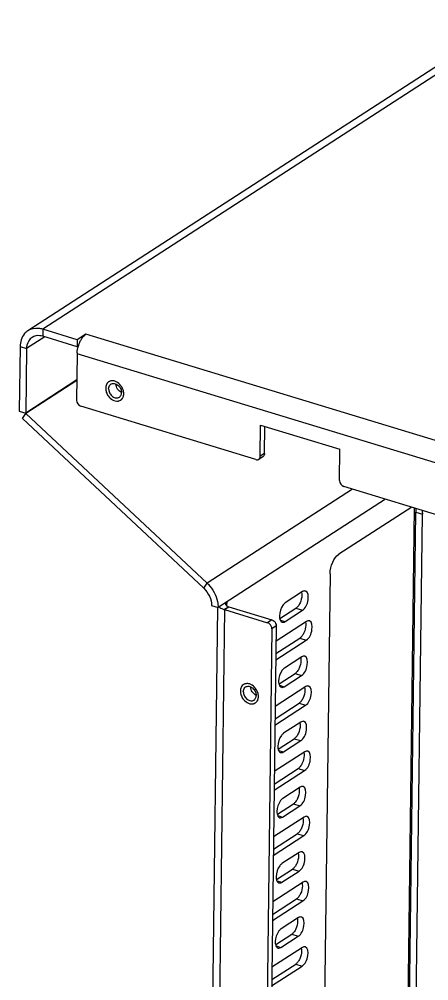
# Model space of a CAD drawing. Header units: millimetres. Extents: x -177 to 18421, y -5017 to 3255.
# Drawn here: x 4735.3 to 4755.03, y 730.95 to 777.3 of the extents above; entities that cross this region are included whole.
import ezdxf

# ---------------------------------------------------------------- set-up
doc = ezdxf.new("R2010")
doc.units = ezdxf.units.MM
doc.header["$LTSCALE"] = 46.255
doc.layers.get('0').update_dxf_attribs({"linetype": 'CONTINUOUS'})
doc.layers.add('02___PRT_ALL_AXES', color=7, linetype='CONTINUOUS')

msp = doc.modelspace()

# ---------------------------------------------------------------- linework, layer by layer
at = {"color": 3, "linetype": 'Continuous'}
for p, q in [((4759.508, 777.298), (4736.434, 762.354)), ((4758.786, 777.222), (4735.712, 762.278)), ((4738.096, 761.847), (4736.434, 762.354)), ((4738.513, 762.117), (4738.096, 761.847)), ((4828.604, 734.656), (4738.513, 762.117)), ((4735.338, 761.516), (4735.298, 758.411)), ((4738.087, 761.174), (4738.058, 758.929)), ((4828.178, 733.712), (4738.087, 761.174)), ((4746.699, 756.07), (4738.263, 758.641)), ((4735.45, 758.049), (4744.19, 749.869)), ((4746.91, 756.231), (4746.929, 757.735)), ((4746.929, 757.735), (4750.752, 756.57)), ((4750.733, 755.066), (4750.752, 756.57)), ((4815.265, 735.17), (4750.938, 754.778)), ((4754.027, 729.021), (4754.344, 753.74)), ((4754.101, 729.413), (4754.41, 753.543)), ((4744.853, 748.938), (4744.272, 703.609)), ((4745.188, 748.843), (4744.605, 703.329)), ((4745.188, 748.843), (4747.266, 748.209)), ((4747.86, 748.407), (4748.63, 748.905)), ((4747.471, 747.922), (4746.893, 702.857)), ((4747.662, 746.72), (4748.818, 747.469)), ((4747.82, 745.264), (4748.589, 745.763)), ((4747.622, 743.578), (4748.778, 744.326)), ((4747.779, 742.122), (4748.549, 742.62)), ((4747.582, 740.435), (4748.737, 741.184)), ((4747.739, 738.979), (4748.509, 739.478)), ((4747.541, 737.293), (4748.697, 738.041)), ((4747.699, 735.837), (4748.469, 736.335)), ((4747.501, 734.15), (4748.657, 734.899)), ((4747.659, 732.694), (4748.428, 733.193)), ((4747.461, 731.008), (4748.617, 731.756))]:
    msp.add_line(p, q, dxfattribs=at)
at = {"color": 7, "linetype": 'Continuous'}
for p, q in [((4736.525, 761.988), (4735.65, 761.421)), ((4736.434, 762.354), (4736.429, 762.017)), ((4738.092, 761.511), (4736.429, 762.017)), ((4735.338, 761.516), (4735.65, 761.421)), ((4738.096, 761.847), (4738.092, 761.511)), ((4738.151, 761.549), (4738.092, 761.511)), ((4735.65, 761.421), (4735.61, 758.316)), ((4738.071, 759.91), (4735.61, 758.316)), ((4738.071, 759.887), (4735.61, 758.293)), ((4735.298, 758.411), (4735.61, 758.316)), ((4735.45, 758.049), (4735.61, 758.293)), ((4735.61, 758.293), (4744.349, 750.113)), ((4747.118, 756.366), (4747.135, 757.672)), ((4747.046, 756.22), (4746.838, 756.085)), ((4747.118, 756.366), (4746.91, 756.231)), ((4751.355, 754.651), (4744.349, 750.113)), ((4752.948, 754.165), (4744.876, 748.938)), ((4754.206, 753.782), (4750.699, 751.51)), ((4754.41, 753.543), (4754.721, 753.448)), ((4754.412, 729.318), (4754.721, 753.448)), ((4750.273, 750.567), (4749.964, 726.437)), ((4744.19, 749.869), (4744.349, 750.113)), ((4748.953, 749.708), (4748.119, 749.168)), ((4744.565, 749.033), (4744.876, 748.938)), ((4745.153, 748.854), (4745.379, 748.983)), ((4745.188, 748.843), (4745.397, 748.978)), ((4745.293, 749.208), (4745.291, 749.033)), ((4745.379, 748.983), (4745.397, 748.978)), ((4745.397, 748.978), (4747.474, 748.344)), ((4748.107, 748.27), (4748.941, 748.81)), ((4748.63, 748.905), (4748.941, 748.81)), ((4747.679, 748.057), (4747.102, 702.992)), ((4747.474, 748.344), (4747.266, 748.209)), ((4747.679, 748.057), (4747.471, 747.922)), ((4749.141, 748.272), (4747.67, 747.319)), ((4747.876, 748.34), (4748.107, 748.27)), ((4747.658, 746.421), (4749.13, 747.374)), ((4748.818, 747.469), (4749.13, 747.374)), ((4748.913, 746.565), (4748.078, 746.025)), ((4748.589, 745.763), (4748.901, 745.668)), ((4748.067, 745.127), (4748.901, 745.668)), ((4749.101, 745.129), (4747.629, 744.176)), ((4747.836, 745.198), (4748.067, 745.127)), ((4748.778, 744.326), (4749.089, 744.231)), ((4747.618, 743.278), (4749.089, 744.231)), ((4748.872, 743.423), (4748.038, 742.883)), ((4748.027, 741.985), (4748.861, 742.525)), ((4748.549, 742.62), (4748.861, 742.525)), ((4747.796, 742.055), (4748.027, 741.985)), ((4749.061, 741.987), (4747.589, 741.034)), ((4747.578, 740.136), (4749.049, 741.089)), ((4748.737, 741.184), (4749.049, 741.089)), ((4748.832, 740.28), (4747.998, 739.74)), ((4747.986, 738.842), (4748.82, 739.383)), ((4748.509, 739.478), (4748.82, 739.383)), ((4749.02, 738.844), (4747.549, 737.891)), ((4747.755, 738.913), (4747.986, 738.842)), ((4747.537, 736.993), (4749.009, 737.946)), ((4748.697, 738.041), (4749.009, 737.946)), ((4748.792, 737.138), (4747.958, 736.598)), ((4747.946, 735.7), (4748.78, 736.24)), ((4748.469, 736.335), (4748.78, 736.24)), ((4748.98, 735.702), (4747.509, 734.749)), ((4747.715, 735.77), (4747.946, 735.7)), ((4747.497, 733.851), (4748.969, 734.804)), ((4748.657, 734.899), (4748.969, 734.804)), ((4748.751, 733.995), (4747.917, 733.455)), ((4747.906, 732.557), (4748.74, 733.098)), ((4748.428, 733.193), (4748.74, 733.098)), ((4748.94, 732.559), (4747.468, 731.606)), ((4747.675, 732.628), (4747.906, 732.557)), ((4747.457, 730.708), (4748.928, 731.661)), ((4748.617, 731.756), (4748.928, 731.661))]:
    msp.add_line(p, q, dxfattribs=at)
at = {"color": 3, "linetype": 'Continuous'}
for points in [[(4738.088, 761.213), (4738.088, 761.193), (4738.087, 761.174)], [(4745.153, 748.854), (4745.17, 748.848), (4745.188, 748.843)]]:
    msp.add_lwpolyline(points, dxfattribs=at)
for centre, radius, start, end in [((4739.575, 761.119), 1.49, 162.337, 163.2108), ((4745.158, 749.225), 0.338, 225.5025, 227.7625), ((4745.451, 749.724), 0.919, 247.5081, 251.1053)]:
    msp.add_arc(centre, radius, start, end, dxfattribs=at)
at = {"color": 7, "linetype": 'Continuous'}
msp.add_arc((4743.238, 748.926), 1.626, 43.8273, 46.8807, dxfattribs=at)
at = {"color": 3, "linetype": 'Continuous'}
for points, knots in [([(4736.434, 762.354), (4736.37, 762.373), (4736.13, 762.426), (4735.863, 762.375), (4735.712, 762.278)], [0, 0, 0, 0, 0.270244, 1, 1, 1, 1]), ([(4735.712, 762.278), (4735.654, 762.24), (4735.432, 762.048), (4735.341, 761.737), (4735.338, 761.516)], [0, 0, 0, 0, 0.23689, 1, 1, 1, 1])]:
    msp.add_open_spline(points, degree=3, knots=knots, dxfattribs=at)
at = {"color": 7, "linetype": 'Continuous'}
for points, knots in [([(4735.916, 761.963), (4735.791, 761.882), (4735.671, 761.682), (4735.651, 761.478), (4735.65, 761.421)], [0, 0, 0, 0, 0.724998, 1, 1, 1, 1]), ([(4736.429, 762.017), (4736.384, 762.031), (4736.213, 762.068), (4736.023, 762.033), (4735.916, 761.963)], [0, 0, 0, 0, 0.26998, 1, 1, 1, 1]), ([(4740.229, 759.304), (4740.152, 759.339), (4740.021, 759.46), (4739.964, 759.63), (4739.963, 759.715)], [0, 0, 0, 0, 0.500026, 1, 1, 1, 1]), ([(4750.273, 750.567), (4750.276, 750.757), (4750.362, 751.104), (4750.562, 751.422), (4750.699, 751.51)], [0, 0, 0, 0, 0.538178, 1, 1, 1, 1]), ([(4744.411, 750.052), (4744.626, 749.828), (4744.835, 749.444), (4744.878, 749.036), (4744.876, 748.938)], [0, 0, 0, 0, 0.760078, 1, 1, 1, 1]), ([(4748.941, 748.81), (4749.102, 748.914), (4749.244, 749.221), (4749.233, 749.695), (4749.093, 749.737)], [0, 0, 0, 0, 0.566412, 1, 1, 1, 1]), ([(4745.23, 749.118), (4745.23, 749.106), (4745.236, 749.079), (4745.253, 749.058), (4745.263, 749.049)], [0, 0, 0, 0, 0.462169, 1, 1, 1, 1]), ([(4745.263, 749.049), (4745.267, 749.045), (4745.274, 749.038), (4745.282, 749.032), (4745.286, 749.029)], [0, 0, 0, 0, 0.485071, 1, 1, 1, 1]), ([(4745.286, 749.029), (4745.3, 749.02), (4745.33, 749.002), (4745.362, 748.989), (4745.379, 748.983)], [0, 0, 0, 0, 0.469301, 1, 1, 1, 1]), ([(4748.119, 749.168), (4748.077, 749.141), (4747.913, 748.968), (4747.837, 748.724), (4747.835, 748.539)], [0, 0, 0, 0, 0.211066, 1, 1, 1, 1]), ([(4747.835, 748.539), (4747.835, 748.502), (4747.839, 748.395), (4747.895, 748.262), (4747.967, 748.241)], [0, 0, 0, 0, 0.326495, 1, 1, 1, 1]), ([(4747.967, 748.241), (4747.973, 748.239), (4747.984, 748.236), (4747.996, 748.235), (4748.001, 748.235)], [0, 0, 0, 0, 0.496206, 1, 1, 1, 1]), ([(4749.13, 747.374), (4749.29, 747.478), (4749.433, 747.784), (4749.421, 748.259), (4749.281, 748.301)], [0, 0, 0, 0, 0.566412, 1, 1, 1, 1]), ([(4748.901, 745.668), (4749.062, 745.772), (4749.204, 746.078), (4749.192, 746.552), (4749.052, 746.595)], [0, 0, 0, 0, 0.566412, 1, 1, 1, 1]), ([(4748.078, 746.025), (4748.037, 745.998), (4747.873, 745.825), (4747.797, 745.581), (4747.795, 745.396)], [0, 0, 0, 0, 0.211066, 1, 1, 1, 1]), ([(4747.795, 745.396), (4747.794, 745.36), (4747.799, 745.252), (4747.855, 745.12), (4747.927, 745.098)], [0, 0, 0, 0, 0.326495, 1, 1, 1, 1]), ([(4746.717, 744.707), (4746.64, 744.742), (4746.508, 744.864), (4746.451, 745.033), (4746.451, 745.118)], [0, 0, 0, 0, 0.500026, 1, 1, 1, 1]), ([(4747.927, 745.098), (4747.933, 745.096), (4747.944, 745.094), (4747.955, 745.093), (4747.961, 745.093)], [0, 0, 0, 0, 0.496206, 1, 1, 1, 1]), ([(4749.089, 744.231), (4749.25, 744.335), (4749.392, 744.642), (4749.381, 745.116), (4749.241, 745.159)], [0, 0, 0, 0, 0.566412, 1, 1, 1, 1]), ([(4748.861, 742.525), (4749.021, 742.629), (4749.164, 742.936), (4749.152, 743.41), (4749.012, 743.452)], [0, 0, 0, 0, 0.566412, 1, 1, 1, 1]), ([(4748.038, 742.883), (4747.997, 742.856), (4747.833, 742.683), (4747.757, 742.439), (4747.754, 742.254)], [0, 0, 0, 0, 0.211066, 1, 1, 1, 1]), ([(4747.754, 742.254), (4747.754, 742.217), (4747.758, 742.11), (4747.815, 741.977), (4747.887, 741.956)], [0, 0, 0, 0, 0.326495, 1, 1, 1, 1]), ([(4749.049, 741.089), (4749.21, 741.193), (4749.352, 741.499), (4749.341, 741.974), (4749.2, 742.016)], [0, 0, 0, 0, 0.566412, 1, 1, 1, 1]), ([(4747.887, 741.956), (4747.892, 741.954), (4747.904, 741.951), (4747.915, 741.95), (4747.921, 741.95)], [0, 0, 0, 0, 0.496206, 1, 1, 1, 1]), ([(4748.82, 739.383), (4748.981, 739.487), (4749.123, 739.793), (4749.112, 740.267), (4748.972, 740.31)], [0, 0, 0, 0, 0.566412, 1, 1, 1, 1]), ([(4747.998, 739.74), (4747.956, 739.713), (4747.792, 739.54), (4747.717, 739.296), (4747.714, 739.111)], [0, 0, 0, 0, 0.211066, 1, 1, 1, 1]), ([(4747.714, 739.111), (4747.714, 739.075), (4747.718, 738.967), (4747.774, 738.835), (4747.847, 738.813)], [0, 0, 0, 0, 0.326495, 1, 1, 1, 1]), ([(4747.847, 738.813), (4747.852, 738.811), (4747.863, 738.809), (4747.875, 738.808), (4747.881, 738.808)], [0, 0, 0, 0, 0.496206, 1, 1, 1, 1]), ([(4749.009, 737.946), (4749.169, 738.05), (4749.312, 738.357), (4749.3, 738.831), (4749.16, 738.874)], [0, 0, 0, 0, 0.566412, 1, 1, 1, 1]), ([(4748.78, 736.24), (4748.941, 736.344), (4749.083, 736.651), (4749.072, 737.125), (4748.932, 737.167)], [0, 0, 0, 0, 0.566412, 1, 1, 1, 1]), ([(4747.958, 736.598), (4747.916, 736.571), (4747.752, 736.398), (4747.676, 736.154), (4747.674, 735.969)], [0, 0, 0, 0, 0.211066, 1, 1, 1, 1]), ([(4747.674, 735.969), (4747.673, 735.932), (4747.678, 735.825), (4747.734, 735.692), (4747.806, 735.671)], [0, 0, 0, 0, 0.326495, 1, 1, 1, 1]), ([(4747.806, 735.671), (4747.812, 735.669), (4747.823, 735.666), (4747.834, 735.665), (4747.84, 735.665)], [0, 0, 0, 0, 0.496206, 1, 1, 1, 1]), ([(4748.969, 734.804), (4749.129, 734.908), (4749.272, 735.214), (4749.26, 735.689), (4749.12, 735.731)], [0, 0, 0, 0, 0.566412, 1, 1, 1, 1]), ([(4748.74, 733.098), (4748.9, 733.202), (4749.043, 733.508), (4749.031, 733.982), (4748.891, 734.025)], [0, 0, 0, 0, 0.566412, 1, 1, 1, 1]), ([(4747.917, 733.455), (4747.876, 733.428), (4747.712, 733.255), (4747.636, 733.011), (4747.634, 732.826)], [0, 0, 0, 0, 0.211066, 1, 1, 1, 1]), ([(4747.634, 732.826), (4747.633, 732.79), (4747.637, 732.682), (4747.694, 732.55), (4747.766, 732.528)], [0, 0, 0, 0, 0.326495, 1, 1, 1, 1]), ([(4747.766, 732.528), (4747.772, 732.526), (4747.783, 732.524), (4747.794, 732.523), (4747.8, 732.523)], [0, 0, 0, 0, 0.496206, 1, 1, 1, 1]), ([(4748.928, 731.661), (4749.089, 731.765), (4749.231, 732.072), (4749.22, 732.546), (4749.08, 732.589)], [0, 0, 0, 0, 0.566412, 1, 1, 1, 1])]:
    msp.add_open_spline(points, degree=3, knots=knots, dxfattribs=at)
at = {"color": 3, "linetype": 'Continuous'}
for points in [[(4738.309, 761.902), (4738.364, 761.984), (4738.43, 762.064), (4738.513, 762.117)], [(4738.088, 761.213), (4738.094, 761.327), (4738.115, 761.441), (4738.148, 761.55)], [(4738.155, 761.571), (4738.178, 761.645), (4738.208, 761.717), (4738.242, 761.785)], [(4738.242, 761.785), (4738.263, 761.825), (4738.285, 761.864), (4738.309, 761.902)], [(4738.058, 758.929), (4738.057, 758.811), (4738.151, 758.676), (4738.263, 758.641)], [(4746.699, 756.07), (4746.743, 756.056), (4746.799, 756.059), (4746.838, 756.085)], [(4746.838, 756.085), (4746.883, 756.114), (4746.909, 756.177), (4746.91, 756.231)], [(4750.733, 755.066), (4750.731, 754.948), (4750.825, 754.812), (4750.938, 754.778)], [(4754.393, 753.732), (4754.406, 753.67), (4754.411, 753.606), (4754.41, 753.543)], [(4744.19, 749.869), (4744.413, 749.66), (4744.569, 749.338), (4744.565, 749.033)], [(4748.913, 749.534), (4748.912, 749.407), (4748.88, 749.279), (4748.828, 749.164)], [(4748.899, 749.674), (4748.91, 749.629), (4748.914, 749.581), (4748.913, 749.534)], [(4744.931, 748.975), (4744.979, 748.931), (4745.039, 748.899), (4745.099, 748.874)], [(4748.736, 749.008), (4748.706, 748.969), (4748.671, 748.932), (4748.63, 748.905)], [(4748.828, 749.164), (4748.803, 749.109), (4748.773, 749.056), (4748.736, 749.008)], [(4747.361, 748.155), (4747.334, 748.179), (4747.301, 748.199), (4747.266, 748.209)], [(4747.444, 748.042), (4747.425, 748.085), (4747.396, 748.124), (4747.361, 748.155)], [(4747.471, 747.922), (4747.471, 747.963), (4747.461, 748.005), (4747.444, 748.042)], [(4749.102, 748.098), (4749.1, 747.971), (4749.068, 747.843), (4749.016, 747.728)], [(4749.087, 748.238), (4749.099, 748.193), (4749.102, 748.145), (4749.102, 748.098)], [(4748.925, 747.572), (4748.895, 747.533), (4748.859, 747.496), (4748.818, 747.469)], [(4749.016, 747.728), (4748.991, 747.673), (4748.961, 747.62), (4748.925, 747.572)], [(4748.873, 746.392), (4748.871, 746.265), (4748.84, 746.137), (4748.788, 746.021)], [(4748.859, 746.532), (4748.87, 746.486), (4748.874, 746.439), (4748.873, 746.392)], [(4748.696, 745.866), (4748.666, 745.826), (4748.631, 745.789), (4748.589, 745.763)], [(4748.788, 746.021), (4748.763, 745.967), (4748.733, 745.913), (4748.696, 745.866)], [(4749.061, 744.955), (4749.06, 744.829), (4749.028, 744.701), (4748.976, 744.585)], [(4749.047, 745.096), (4749.058, 745.05), (4749.062, 745.002), (4749.061, 744.955)], [(4748.885, 744.429), (4748.854, 744.39), (4748.819, 744.353), (4748.778, 744.326)], [(4748.976, 744.585), (4748.951, 744.53), (4748.921, 744.477), (4748.885, 744.429)], [(4748.833, 743.249), (4748.831, 743.122), (4748.799, 742.994), (4748.747, 742.879)], [(4748.819, 743.389), (4748.83, 743.344), (4748.833, 743.296), (4748.833, 743.249)], [(4748.656, 742.723), (4748.626, 742.684), (4748.591, 742.647), (4748.549, 742.62)], [(4748.747, 742.879), (4748.723, 742.824), (4748.693, 742.771), (4748.656, 742.723)], [(4749.021, 741.813), (4749.02, 741.686), (4748.988, 741.558), (4748.936, 741.443)], [(4749.007, 741.953), (4749.018, 741.908), (4749.022, 741.86), (4749.021, 741.813)], [(4748.844, 741.287), (4748.814, 741.248), (4748.779, 741.211), (4748.737, 741.184)], [(4748.936, 741.443), (4748.911, 741.388), (4748.881, 741.335), (4748.844, 741.287)], [(4748.778, 740.247), (4748.789, 740.201), (4748.793, 740.154), (4748.793, 740.107)], [(4748.707, 739.736), (4748.682, 739.682), (4748.652, 739.628), (4748.616, 739.581)], [(4748.793, 740.107), (4748.791, 739.98), (4748.759, 739.852), (4748.707, 739.736)], [(4748.616, 739.581), (4748.586, 739.541), (4748.55, 739.504), (4748.509, 739.478)], [(4748.967, 738.811), (4748.978, 738.765), (4748.982, 738.717), (4748.981, 738.67)], [(4748.895, 738.3), (4748.871, 738.245), (4748.841, 738.192), (4748.804, 738.144)], [(4748.981, 738.67), (4748.979, 738.544), (4748.948, 738.416), (4748.895, 738.3)], [(4748.804, 738.144), (4748.774, 738.105), (4748.739, 738.068), (4748.697, 738.041)], [(4748.752, 736.964), (4748.751, 736.837), (4748.719, 736.709), (4748.667, 736.594)], [(4748.738, 737.104), (4748.749, 737.059), (4748.753, 737.011), (4748.752, 736.964)], [(4748.667, 736.594), (4748.642, 736.539), (4748.612, 736.486), (4748.575, 736.438)], [(4748.575, 736.438), (4748.545, 736.399), (4748.51, 736.362), (4748.469, 736.335)], [(4748.941, 735.528), (4748.939, 735.401), (4748.907, 735.273), (4748.855, 735.158)], [(4748.926, 735.668), (4748.938, 735.623), (4748.941, 735.575), (4748.941, 735.528)], [(4748.855, 735.158), (4748.83, 735.103), (4748.8, 735.05), (4748.764, 735.002)], [(4748.764, 735.002), (4748.734, 734.963), (4748.698, 734.926), (4748.657, 734.899)], [(4748.712, 733.822), (4748.71, 733.695), (4748.679, 733.567), (4748.627, 733.451)], [(4748.698, 733.962), (4748.709, 733.916), (4748.713, 733.869), (4748.712, 733.822)], [(4748.535, 733.296), (4748.505, 733.256), (4748.47, 733.219), (4748.428, 733.193)], [(4748.627, 733.451), (4748.602, 733.397), (4748.572, 733.343), (4748.535, 733.296)], [(4748.9, 732.385), (4748.899, 732.259), (4748.867, 732.131), (4748.815, 732.015)], [(4748.886, 732.526), (4748.897, 732.48), (4748.901, 732.432), (4748.9, 732.385)], [(4748.723, 731.859), (4748.693, 731.82), (4748.658, 731.783), (4748.617, 731.756)], [(4748.815, 732.015), (4748.79, 731.96), (4748.76, 731.907), (4748.723, 731.859)]]:
    msp.add_open_spline(points, degree=3, dxfattribs=at)
at = {"color": 7, "linetype": 'Continuous'}
for points in [[(4747.118, 756.366), (4747.117, 756.312), (4747.092, 756.249), (4747.046, 756.22)], [(4754.705, 753.637), (4754.718, 753.575), (4754.722, 753.511), (4754.721, 753.448)], [(4749.093, 749.737), (4749.047, 749.751), (4748.993, 749.734), (4748.953, 749.708)], [(4745.293, 749.208), (4745.263, 749.188), (4745.231, 749.155), (4745.23, 749.118)], [(4747.474, 748.344), (4747.552, 748.321), (4747.62, 748.252), (4747.653, 748.177)], [(4747.653, 748.177), (4747.67, 748.14), (4747.68, 748.098), (4747.679, 748.057)], [(4748.001, 748.235), (4748.038, 748.234), (4748.076, 748.25), (4748.107, 748.27)], [(4749.281, 748.301), (4749.235, 748.315), (4749.181, 748.298), (4749.141, 748.272)], [(4749.052, 746.595), (4749.007, 746.609), (4748.952, 746.591), (4748.913, 746.565)], [(4747.961, 745.093), (4747.998, 745.092), (4748.036, 745.107), (4748.067, 745.127)], [(4749.241, 745.159), (4749.195, 745.172), (4749.141, 745.155), (4749.101, 745.129)], [(4749.012, 743.452), (4748.967, 743.466), (4748.912, 743.449), (4748.872, 743.423)], [(4749.2, 742.016), (4749.155, 742.03), (4749.101, 742.013), (4749.061, 741.987)], [(4747.921, 741.95), (4747.958, 741.949), (4747.996, 741.965), (4748.027, 741.985)], [(4748.972, 740.31), (4748.926, 740.324), (4748.872, 740.306), (4748.832, 740.28)], [(4747.881, 738.808), (4747.918, 738.807), (4747.955, 738.822), (4747.986, 738.842)], [(4749.16, 738.874), (4749.115, 738.887), (4749.06, 738.87), (4749.02, 738.844)], [(4748.932, 737.167), (4748.886, 737.181), (4748.832, 737.164), (4748.792, 737.138)], [(4747.84, 735.665), (4747.877, 735.664), (4747.915, 735.68), (4747.946, 735.7)], [(4749.12, 735.731), (4749.074, 735.745), (4749.02, 735.728), (4748.98, 735.702)], [(4748.891, 734.025), (4748.846, 734.039), (4748.791, 734.021), (4748.751, 733.995)], [(4747.8, 732.523), (4747.837, 732.522), (4747.875, 732.537), (4747.906, 732.557)], [(4749.08, 732.589), (4749.034, 732.602), (4748.98, 732.585), (4748.94, 732.559)]]:
    msp.add_open_spline(points, degree=3, dxfattribs=at)
at = {"layer": '02___PRT_ALL_AXES', "color": 7, "linetype": 'Continuous'}
for p, q in [((4739.464, 759.515), (4739.48, 759.526)), ((4745.951, 744.918), (4745.968, 744.929))]:
    msp.add_line(p, q, dxfattribs=at)
at = {"layer": '02___PRT_ALL_AXES', "color": 3, "linetype": 'Continuous'}
for centre, radius, start, end in [((4739.813, 759.545), 0.344, 147.7324, 155.9293), ((4739.797, 759.555), 0.325, 142.1678, 147.7027), ((4739.774, 759.576), 0.293, 122.9468, 126.6975), ((4739.775, 759.574), 0.295, 118.9763, 122.9457), ((4739.776, 759.572), 0.299, 114.9561, 118.9753), ((4739.78, 759.563), 0.308, 103.0231, 114.9079), ((4739.784, 759.549), 0.323, 98.0679, 103.0684), ((4740.016, 759.214), 0.321, 278.0607, 284.3282), ((4740.026, 759.188), 0.293, 302.9462, 307.3869), ((4740.025, 759.189), 0.295, 307.3926, 310.736), ((4746.268, 744.966), 0.308, 103.0231, 114.9079), ((4746.271, 744.952), 0.323, 98.0679, 103.0684), ((4746.301, 744.948), 0.344, 147.7324, 155.9293), ((4746.261, 744.979), 0.293, 122.9468, 126.6975), ((4746.263, 744.978), 0.295, 118.9763, 122.9457), ((4746.264, 744.975), 0.299, 114.9561, 118.9753), ((4746.514, 744.591), 0.293, 302.9462, 307.3869), ((4746.513, 744.592), 0.294, 307.3919, 310.4069), ((4746.505, 744.6), 0.306, 310.4698, 322.2098), ((4746.493, 744.61), 0.322, 322.1445, 325.4657), ((4746.504, 744.617), 0.321, 278.0607, 284.3282)]:
    msp.add_arc(centre, radius, start, end, dxfattribs=at)
at = {"layer": '02___PRT_ALL_AXES', "color": 7, "linetype": 'Continuous'}
for centre, radius, start, end in [((4739.832, 759.528), 0.216, 132.8386, 135.7666), ((4739.83, 759.53), 0.212, 122.953, 132.8409), ((4740.006, 759.258), 0.213, 289.9917, 302.8719), ((4746.32, 744.931), 0.216, 132.8386, 135.7666), ((4746.317, 744.934), 0.212, 122.953, 132.8409), ((4746.494, 744.661), 0.213, 289.9917, 302.8719)]:
    msp.add_arc(centre, radius, start, end, dxfattribs=at)
at = {"layer": '02___PRT_ALL_AXES', "color": 3, "linetype": 'Continuous'}
for points in [[(4739.499, 759.685), (4739.475, 759.632), (4739.464, 759.573), (4739.464, 759.515)], [(4739.906, 759.853), (4739.852, 759.87), (4739.794, 759.876), (4739.738, 759.868)], [(4740.305, 759.439), (4740.245, 759.621), (4740.089, 759.797), (4739.906, 759.853)], [(4739.464, 759.515), (4739.463, 759.451), (4739.474, 759.386), (4739.494, 759.324)], [(4740.336, 759.249), (4740.337, 759.313), (4740.325, 759.378), (4740.305, 759.439)], [(4740.307, 759.093), (4740.326, 759.142), (4740.335, 759.196), (4740.336, 759.249)], [(4740.096, 758.902), (4740.127, 758.91), (4740.158, 758.924), (4740.186, 758.941)], [(4746.394, 745.257), (4746.34, 745.273), (4746.282, 745.28), (4746.226, 745.272)], [(4746.793, 744.843), (4746.733, 745.025), (4746.577, 745.201), (4746.394, 745.257)], [(4745.951, 744.918), (4745.95, 744.854), (4745.962, 744.789), (4745.982, 744.728)], [(4745.987, 745.089), (4745.963, 745.036), (4745.952, 744.976), (4745.951, 744.918)], [(4746.086, 745.215), (4746.056, 745.192), (4746.03, 745.164), (4746.01, 745.132)], [(4746.824, 744.652), (4746.825, 744.717), (4746.813, 744.782), (4746.793, 744.843)], [(4746.795, 744.497), (4746.814, 744.546), (4746.823, 744.6), (4746.824, 744.652)]]:
    msp.add_open_spline(points, degree=3, dxfattribs=at)
for points, knots in [([(4739.598, 759.811), (4739.588, 759.803), (4739.567, 759.786), (4739.549, 759.765), (4739.54, 759.754)], [0, 0, 0, 0, 0.497005, 1, 1, 1, 1]), ([(4739.494, 759.324), (4739.516, 759.26), (4739.624, 759.041), (4739.885, 758.87), (4740.061, 758.896)], [0, 0, 0, 0, 0.276148, 1, 1, 1, 1]), ([(4740.217, 758.965), (4740.227, 758.974), (4740.246, 758.993), (4740.263, 759.014), (4740.27, 759.025)], [0, 0, 0, 0, 0.496238, 1, 1, 1, 1]), ([(4740.27, 759.025), (4740.278, 759.035), (4740.291, 759.058), (4740.302, 759.081), (4740.307, 759.093)], [0, 0, 0, 0, 0.493896, 1, 1, 1, 1]), ([(4745.982, 744.728), (4746.004, 744.663), (4746.111, 744.444), (4746.372, 744.274), (4746.549, 744.299)], [0, 0, 0, 0, 0.276148, 1, 1, 1, 1]), ([(4746.583, 744.306), (4746.599, 744.31), (4746.631, 744.32), (4746.66, 744.336), (4746.673, 744.345)], [0, 0, 0, 0, 0.502927, 1, 1, 1, 1]), ([(4746.758, 744.428), (4746.765, 744.439), (4746.779, 744.461), (4746.79, 744.484), (4746.795, 744.497)], [0, 0, 0, 0, 0.493896, 1, 1, 1, 1])]:
    msp.add_open_spline(points, degree=3, knots=knots, dxfattribs=at)
at = {"layer": '02___PRT_ALL_AXES', "color": 7, "linetype": 'Continuous'}
for points, knots in [([(4739.606, 759.489), (4739.607, 759.525), (4739.618, 759.594), (4739.654, 759.655), (4739.677, 759.678)], [0, 0, 0, 0, 0.523014, 1, 1, 1, 1]), ([(4739.714, 759.708), (4739.737, 759.723), (4739.79, 759.744), (4739.878, 759.745), (4739.968, 759.717), (4740.083, 759.645), (4740.194, 759.506), (4740.23, 759.367), (4740.23, 759.299)], [0, 0, 0, 0, 0.104499, 0.215014, 0.334952, 0.464329, 0.737174, 1, 1, 1, 1]), ([(4739.606, 759.489), (4739.605, 759.426), (4739.637, 759.297), (4739.733, 759.164), (4739.836, 759.087), (4739.918, 759.052), (4740.001, 759.04), (4740.055, 759.049), (4740.079, 759.058)], [0, 0, 0, 0, 0.258485, 0.528672, 0.658837, 0.781056, 0.894283, 1, 1, 1, 1]), ([(4740.122, 759.079), (4740.138, 759.09), (4740.169, 759.117), (4740.216, 759.188), (4740.229, 759.254), (4740.23, 759.299)], [0, 0, 0, 0, 0.234321, 0.476309, 1, 1, 1, 1]), ([(4746.094, 744.892), (4746.093, 744.829), (4746.125, 744.7), (4746.221, 744.567), (4746.324, 744.491), (4746.406, 744.455), (4746.489, 744.443), (4746.542, 744.452), (4746.567, 744.461)], [0, 0, 0, 0, 0.258485, 0.528672, 0.658837, 0.781056, 0.894283, 1, 1, 1, 1]), ([(4746.094, 744.892), (4746.094, 744.928), (4746.105, 744.997), (4746.142, 745.058), (4746.165, 745.082)], [0, 0, 0, 0, 0.523014, 1, 1, 1, 1]), ([(4746.202, 745.112), (4746.224, 745.126), (4746.278, 745.148), (4746.366, 745.148), (4746.456, 745.121), (4746.571, 745.048), (4746.682, 744.909), (4746.718, 744.77), (4746.717, 744.702)], [0, 0, 0, 0, 0.104499, 0.215014, 0.334952, 0.464329, 0.737174, 1, 1, 1, 1]), ([(4746.609, 744.482), (4746.626, 744.493), (4746.657, 744.52), (4746.704, 744.591), (4746.717, 744.658), (4746.717, 744.702)], [0, 0, 0, 0, 0.234321, 0.476309, 1, 1, 1, 1])]:
    msp.add_open_spline(points, degree=3, knots=knots, dxfattribs=at)

doc.saveas('drawing.dxf')
